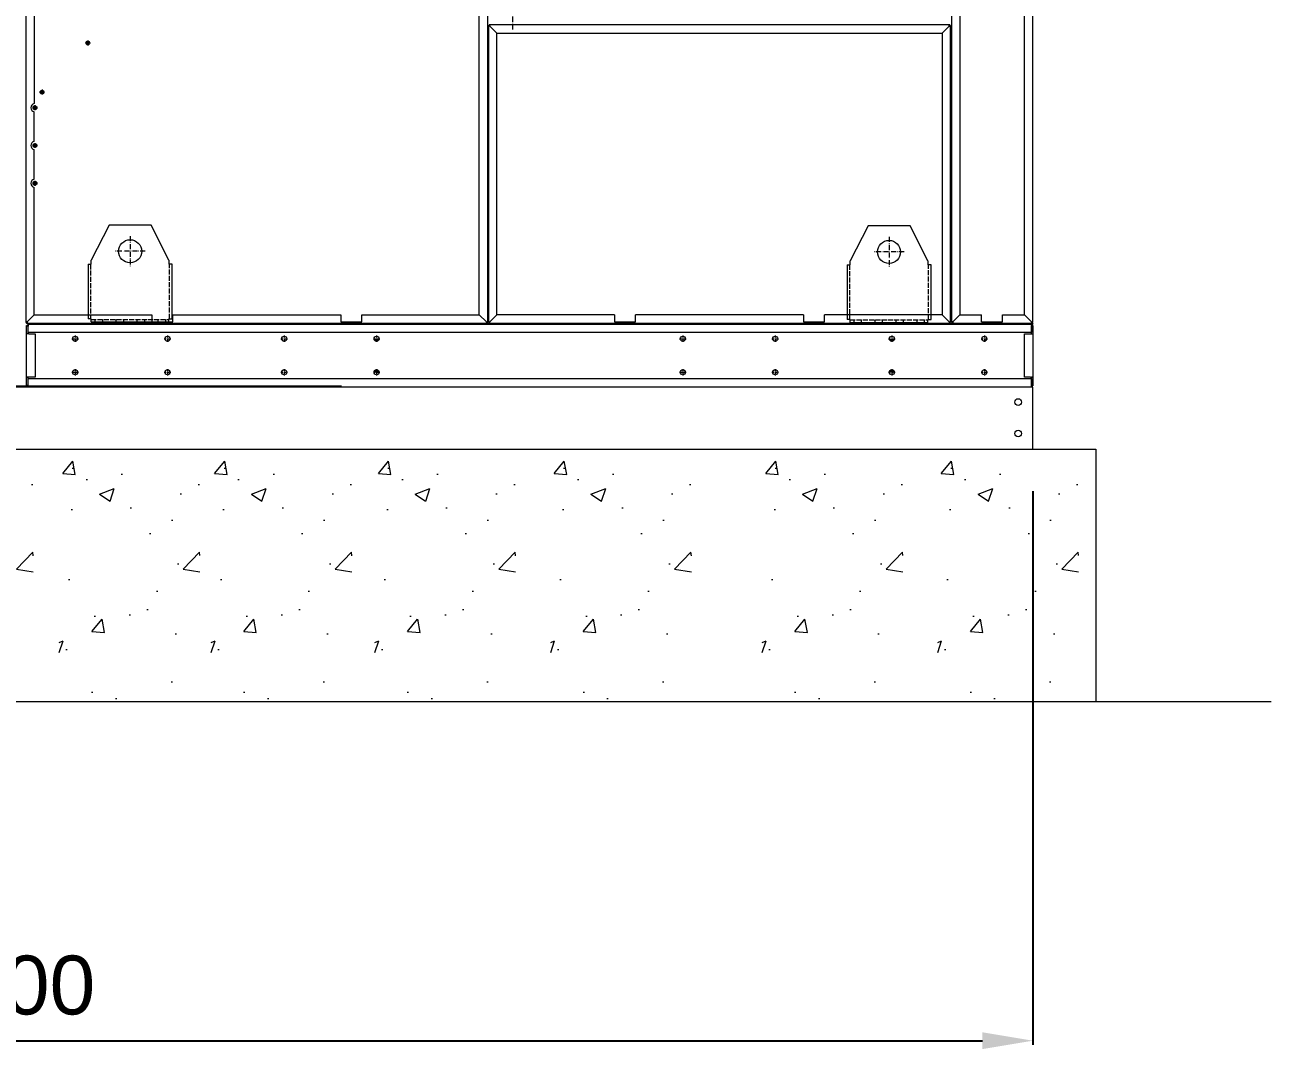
# Model space of a CAD drawing. Header units: millimetres. Extents: x 18793 to 48201, y 11745 to 32540.
# Drawn here: x 31886 to 34854, y 17752 to 20190 of the extents above; entities that cross this region are included whole.
import ezdxf

# ---------------------------------------------------------------- set-up
doc = ezdxf.new("R2010")
doc.units = ezdxf.units.MM
doc.linetypes.add('DASHDOT', pattern=[18.5, 12, -3, 0.5, -3])
doc.linetypes.add('DASHED', pattern=[15, 12, -3])
doc.layers.add('냉각탑_기초', color=23, linetype='Continuous')
doc.styles.get("Standard").update_dxf_attribs({"font": 'arial.ttf'})
doc.dimstyles.new('1.40', dxfattribs={"dimscale": 20, "dimtxt": 1.5, "dimasz": 1, "dimexe": 0.5, "dimexo": 0.5, "dimgap": 0.5, "dimtad": 1, "dimdec": 0, "dimzin": 0, "dimdsep": 46, "dimtxsty": 'Standard', "dimcen": 0, "dimclrd": 2, "dimclre": 2, "dimclrt": 3, "dimadec": 0, "dimazin": 0, "dimtfac": 1, "dimtdec": 0, "dimtmove": 0, "dimatfit": 0, "dimfxl": 1, "dimtolj": 1, "dimtzin": 0, "dimlwd": -1, "dimlwe": -1, "dimarcsym": 0})

# ---------------------------------------------------------------- blocks, each defined once
blk = doc.blocks.new('*D130')
at = {"color": 2, "transparency": 16777216}
for p, q in [((29386.5, 19079.5), (29386.5, 17761.7)), ((34286.5, 19079.5), (34286.5, 17761.7)), ((29506.5, 17771.7), (34166.5, 17771.7))]:
    blk.add_line(p, q, dxfattribs=at)
for points in [[(29506.5, 17791.7), (29506.5, 17751.7), (29386.5, 17771.7)], [(34166.5, 17791.7), (34166.5, 17751.7), (34286.5, 17771.7)]]:
    blk.add_solid(points, dxfattribs=at)
at = {"layer": 'Defpoints', "color": 0, "transparency": 16777216}
for p in [(29386.5, 19179.5), (34286.5, 19179.5), (34286.5, 17771.7)]:
    blk.add_point(p, dxfattribs=at)
at = {"color": 3, "lineweight": 5, "transparency": 16777216, "insert": (31836.5, 17903.2), "char_height": 140, "attachment_point": 5}
blk.add_mtext('\\A1;4900', dxfattribs=at)
blk = doc.blocks.new('457536')
at = {"color": 7, "lineweight": 5}
for p, q in [((114592.520962, 89152.297332), (114550.020962, 89069.297332)), ((114692.520962, 89152.297332), (114592.520962, 89152.297332)), ((114735.020962, 89069.297332), (114692.520962, 89152.297332)), ((114542.520962, 89059.297332), (114542.520962, 88929.797332)), ((114742.520962, 88929.797332), (114742.520962, 89059.297332)), ((114550.020962, 88922.297332), (114735.020962, 88922.297332))]:
    blk.add_line(p, q, dxfattribs=at)
at = {"color": 7, "linetype": 'DASHDOT', "lineweight": 5}
for p, q in [((114642.520962, 89126.047332), (114642.520962, 89054.547332)), ((114678.270962, 89090.297332), (114606.770962, 89090.297332))]:
    blk.add_line(p, q, dxfattribs=at)
at = {"color": 7, "lineweight": 5, "ltscale": 0.09375}
for p, q in [((114542.520962, 89059.297332), (114550.020962, 89059.297332)), ((114742.520962, 89059.297332), (114735.020962, 89059.297332)), ((114550.020962, 88929.797332), (114542.520962, 88929.797332)), ((114550.020962, 88922.297332), (114550.020962, 88929.797332)), ((114735.020962, 88929.797332), (114742.520962, 88929.797332)), ((114735.020962, 88922.297332), (114735.020962, 88929.797332))]:
    blk.add_line(p, q, dxfattribs=at)
at = {"color": 7, "linetype": 'DASHED', "lineweight": 5}
for p, q in [((114548.520962, 89059.297332), (114548.520962, 88929.797332)), ((114736.520962, 88929.797332), (114736.520962, 89059.297332)), ((114550.020962, 88928.297332), (114735.020962, 88928.297332))]:
    blk.add_line(p, q, dxfattribs=at)
at = {"color": 7, "lineweight": 5, "ltscale": 0.125}
for p, q in [((114550.020962, 89059.297332), (114550.020962, 89069.297332)), ((114735.020962, 89069.297332), (114735.020962, 89059.297332))]:
    blk.add_line(p, q, dxfattribs=at)
at = {"color": 7, "linetype": 'DASHED', "lineweight": 5, "ltscale": 0.075}
for p, q in [((114558.520962, 88928.297332), (114558.520962, 88922.297332)), ((114576.520962, 88928.297332), (114576.520962, 88922.297332)), ((114608.520962, 88928.297332), (114608.520962, 88922.297332)), ((114626.520962, 88928.297332), (114626.520962, 88922.297332)), ((114658.520962, 88928.297332), (114658.520962, 88922.297332)), ((114676.520962, 88928.297332), (114676.520962, 88922.297332)), ((114708.520962, 88928.297332), (114708.520962, 88922.297332)), ((114726.520962, 88928.297332), (114726.520962, 88922.297332))]:
    blk.add_line(p, q, dxfattribs=at)
at = {"color": 7, "lineweight": 5}
blk.add_circle((114642.520962, 89090.297332), 27.5, dxfattribs=at)
blk = doc.blocks.new('1')
at = {"color": 7, "lineweight": 20}
for p, q in [((31888.5, 22524.7), (31888.5, 19482.9)), ((32988.5, 19482.9), (32988.5, 22524.7)), ((34092.5, 22524.7), (34092.5, 19482.9)), ((34286.5, 19482.9), (34286.5, 22524.7)), ((32968.5, 19499.8), (32968.5, 22499.1)), ((31908.5, 22318.7), (31908.5, 20002.6)), ((34112.5, 22160.1), (34112.5, 19499.8)), ((34266.5, 19499.8), (34266.5, 21489.9)), ((32990.5, 20186.7), (32990.5, 19482.9)), ((34087.4, 20189.8), (32993.6, 20189.8)), ((33010.5, 20169.8), (32993.6, 20186.7)), ((32993.6, 20186.7), (33010.5, 20169.8)), ((34087.4, 20186.7), (34070.5, 20169.8)), ((34070.5, 20169.8), (34087.4, 20186.7)), ((34090.5, 19482.9), (34090.5, 20186.7)), ((33010.5, 19499.8), (33010.5, 20169.8)), ((33010.5, 20169.8), (34070.5, 20169.8)), ((34070.5, 20169.8), (34070.5, 19499.8)), ((31908.5, 19912.6), (31908.5, 19983)), ((31908.5, 19822.6), (31908.5, 19893)), ((31908.5, 19499.8), (31908.5, 19803)), ((31891.6, 19482.9), (31908.5, 19499.8)), ((31908.5, 19499.8), (31891.6, 19482.9)), ((31908.5, 19499.8), (32188.5, 19499.8)), ((32238.5, 19499.8), (32638.5, 19499.8)), ((32688.5, 19499.8), (32968.5, 19499.8)), ((32985.4, 19482.9), (32968.5, 19499.8)), ((32993.6, 19482.9), (33010.5, 19499.8)), ((33010.5, 19499.8), (32993.6, 19482.9)), ((33290.5, 19499.8), (33010.5, 19499.8)), ((33740.5, 19499.8), (33340.5, 19499.8)), ((34070.5, 19499.8), (33790.5, 19499.8)), ((34070.5, 19499.8), (34087.4, 19482.9)), ((34087.4, 19482.9), (34070.5, 19499.8)), ((34095.6, 19482.9), (34112.5, 19499.8)), ((34112.5, 19499.8), (34164.5, 19499.8)), ((34214.5, 19499.8), (34266.5, 19499.8)), ((34266.5, 19499.8), (34283.4, 19482.9)), ((34283.4, 19482.9), (34266.5, 19499.8)), ((31891.6, 19479.8), (32985.4, 19479.8)), ((31893.3, 19479.4), (34286.5, 19479.4)), ((31894, 19477.8), (34283, 19477.8)), ((32188.5, 19482.9), (32238.5, 19482.9)), ((32638.5, 19482.9), (32688.5, 19482.9)), ((32993.6, 19479.8), (34087.4, 19479.8)), ((33290.5, 19482.9), (33340.5, 19482.9)), ((33740.5, 19482.9), (33790.5, 19482.9)), ((34095.6, 19479.8), (34283.4, 19479.8)), ((34164.5, 19482.9), (34214.5, 19482.9)), ((31890.5, 19351), (31890.5, 19454.6)), ((34283, 19457.8), (31894, 19457.8)), ((31910.5, 19454.6), (31910.5, 19351)), ((34266.5, 19351), (34266.5, 19454.6)), ((34286.5, 19454.6), (34286.5, 19351)), ((31894, 19347.8), (34283, 19347.8)), ((34283, 19327.8), (31894, 19327.8))]:
    blk.add_line(p, q, dxfattribs=at)
at = {"color": 7, "linetype": 'DASHDOT', "lineweight": 20}
blk.add_line((33047.3, 20209.5), (33047.3, 20177), dxfattribs=at)
at = {"color": 7, "lineweight": 20, "ltscale": 0.0375}
for p, q in [((32990.5, 20188.2), (32990.5, 20186.7)), ((32993.6, 20189.8), (32992.1, 20189.8)), ((32992.1, 20186.7), (32992.1, 20188.2)), ((32992.1, 20188.2), (32993.6, 20188.2)), ((34088.9, 20189.8), (34087.4, 20189.8)), ((34087.4, 20188.2), (34088.9, 20188.2)), ((34088.9, 20188.2), (34088.9, 20186.7)), ((34090.5, 20186.7), (34090.5, 20188.2)), ((31888.5, 19482.9), (31888.5, 19481.4)), ((31890.1, 19481.4), (31890.1, 19482.9)), ((31891.6, 19482.9), (31890.1, 19482.9)), ((31891.6, 19481.4), (31890.1, 19481.4)), ((31890.1, 19479.8), (31891.6, 19479.8)), ((31890.5, 19481.4), (31890.5, 19482.9)), ((31891.6, 19482.9), (31891.6, 19481.4)), ((32985.4, 19482.9), (32986.9, 19482.9)), ((32986.9, 19481.4), (32985.4, 19481.4)), ((32985.4, 19479.8), (32986.9, 19479.8)), ((32986.9, 19482.9), (32986.9, 19481.4)), ((32988.5, 19481.4), (32988.5, 19482.9)), ((32990.5, 19482.9), (32990.5, 19481.4)), ((32992.1, 19481.4), (32992.1, 19482.9)), ((32993.6, 19481.4), (32992.1, 19481.4)), ((32992.1, 19479.8), (32993.6, 19479.8)), ((34088.9, 19481.4), (34087.4, 19481.4)), ((34087.4, 19479.8), (34088.9, 19479.8)), ((34088.9, 19482.9), (34088.9, 19481.4)), ((34090.5, 19481.4), (34090.5, 19482.9)), ((34092.5, 19482.9), (34092.5, 19481.4)), ((34094.1, 19481.4), (34094.1, 19482.9)), ((34095.6, 19482.9), (34094.1, 19482.9)), ((34095.6, 19481.4), (34094.1, 19481.4)), ((34094.1, 19479.8), (34095.6, 19479.8)), ((34095.6, 19482.9), (34095.6, 19481.4)), ((34283.4, 19482.9), (34284.9, 19482.9)), ((34284.9, 19481.4), (34283.4, 19481.4)), ((34283.4, 19479.8), (34284.9, 19479.8)), ((34284.9, 19482.9), (34284.9, 19481.4)), ((34286.5, 19481.4), (34286.5, 19482.9))]:
    blk.add_line(p, q, dxfattribs=at)
at = {"color": 7, "lineweight": 20, "ltscale": 0.04}
for p, q in [((32990.5, 20188.2), (32992.1, 20188.2)), ((32992.1, 20189.8), (32992.1, 20188.2)), ((32993.6, 20189.8), (32993.6, 20188.2)), ((34088.9, 20189.8), (34088.9, 20188.2)), ((34090.5, 20188.2), (34088.9, 20188.2)), ((31888.5, 19482.9), (31890.1, 19482.9)), ((31888.5, 19481.4), (31890.1, 19481.4)), ((31890.1, 19479.8), (31890.1, 19481.4)), ((31891.6, 19479.8), (31891.6, 19481.4)), ((32985.4, 19479.8), (32985.4, 19481.4)), ((32988.5, 19482.9), (32986.9, 19482.9)), ((32986.9, 19479.8), (32986.9, 19481.4)), ((32988.5, 19481.4), (32986.9, 19481.4)), ((32990.5, 19482.9), (32992.1, 19482.9)), ((32990.5, 19481.4), (32992.1, 19481.4)), ((32992.1, 19479.8), (32992.1, 19481.4)), ((32993.6, 19479.8), (32993.6, 19481.4)), ((34090.5, 19482.9), (34088.9, 19482.9)), ((34090.5, 19481.4), (34088.9, 19481.4)), ((34088.9, 19479.8), (34088.9, 19481.4)), ((34092.5, 19482.9), (34094.1, 19482.9)), ((34092.5, 19481.4), (34094.1, 19481.4)), ((34094.1, 19479.8), (34094.1, 19481.4)), ((34095.6, 19479.8), (34095.6, 19481.4)), ((34283.4, 19479.8), (34283.4, 19481.4)), ((34286.5, 19482.9), (34284.9, 19482.9)), ((34286.5, 19481.4), (34284.9, 19481.4)), ((34284.9, 19479.8), (34284.9, 19481.4)), ((34286.5, 19479.4), (34286.5, 19477.8))]:
    blk.add_line(p, q, dxfattribs=at)
at = {"color": 7, "lineweight": 20, "ltscale": 0.011313}
for p, q in [((32990.5, 20186.7), (32990.9, 20186.7)), ((34087.4, 20189.8), (34087.4, 20189.4)), ((34090.5, 20186.7), (34090, 20186.7)), ((34087.4, 19479.8), (34087.4, 19480.3))]:
    blk.add_line(p, q, dxfattribs=at)
at = {"color": 7, "lineweight": 20, "ltscale": 0.0775}
for p, q in [((32993.6, 20186.7), (32990.5, 20186.7)), ((34087.4, 20186.7), (34087.4, 20189.8)), ((34087.4, 20186.7), (34090.5, 20186.7)), ((32985.4, 19482.9), (32985.4, 19479.8)), ((34087.4, 19482.9), (34087.4, 19479.8)), ((34283.4, 19482.9), (34283.4, 19479.8))]:
    blk.add_line(p, q, dxfattribs=at)
at = {"color": 7, "linetype": 'DASHDOT', "lineweight": 20, "ltscale": 0.2925}
for p, q in [((32036.3, 20152.7), (32036.3, 20141)), ((31927.2, 20035.7), (31927.2, 20024)), ((31910.4, 19998.7), (31910.4, 19987)), ((31910.4, 19908.7), (31910.4, 19897)), ((31910.4, 19818.7), (31910.4, 19807))]:
    blk.add_line(p, q, dxfattribs=at)
at = {"color": 7, "linetype": 'DASHDOT', "lineweight": 20, "ltscale": 0.195}
for p, q in [((32036.3, 20150.7), (32036.3, 20142.9)), ((31927.2, 20033.7), (31927.2, 20025.9)), ((31910.5, 19906.7), (31910.5, 19898.9)), ((31910.5, 19816.7), (31910.5, 19808.9))]:
    blk.add_line(p, q, dxfattribs=at)
at = {"color": 7, "lineweight": 20, "ltscale": 0.1}
blk.add_line((32990.5, 20154.1), (32988.5, 20157.5), dxfattribs=at)
at = {"color": 7, "linetype": 'DASHDOT', "lineweight": 20, "ltscale": 0.292502}
for p, q in [((32030.4, 20146.8), (32042.1, 20146.8)), ((31904.5, 19992.8), (31916.2, 19992.8)), ((31904.5, 19902.8), (31916.2, 19902.8)), ((31904.5, 19812.8), (31916.2, 19812.8))]:
    blk.add_line(p, q, dxfattribs=at)
at = {"color": 7, "linetype": 'DASHDOT', "lineweight": 20, "ltscale": 0.195001}
for p, q in [((32032.4, 20146.8), (32040.2, 20146.8)), ((31923.3, 20029.8), (31931.1, 20029.8)), ((31910.4, 19996.7), (31910.4, 19988.9)), ((31906.6, 19902.8), (31914.4, 19902.8))]:
    blk.add_line(p, q, dxfattribs=at)
at = {"color": 7, "linetype": 'DASHDOT', "lineweight": 20, "ltscale": 0.292499}
blk.add_line((31921.3, 20029.8), (31933, 20029.8), dxfattribs=at)
at = {"color": 7, "linetype": 'DASHDOT', "lineweight": 20, "ltscale": 0.194998}
for p, q in [((31906.5, 19992.8), (31914.3, 19992.8)), ((31906.6, 19812.8), (31914.4, 19812.8))]:
    blk.add_line(p, q, dxfattribs=at)
at = {"color": 7, "lineweight": 20, "ltscale": 0.05}
for p, q in [((32990.5, 19784.4), (32988.5, 19784.4)), ((34092.5, 19784.4), (34090.5, 19784.4)), ((34090.5, 19784.4), (34092.5, 19784.4)), ((34092.5, 19764.4), (34090.5, 19764.4)), ((32988.5, 19674.4), (32990.5, 19674.4)), ((34090.5, 19674.4), (34092.5, 19674.4)), ((32988.5, 19654.4), (32990.5, 19654.4)), ((34090.5, 19654.4), (34092.5, 19654.4)), ((34090.5, 19499.4), (34092.5, 19499.4))]:
    blk.add_line(p, q, dxfattribs=at)
at = {"color": 7, "lineweight": 20, "ltscale": 0.049994}
for p, q in [((32990.5, 19764.4), (32988.5, 19764.4)), ((34092.5, 19634.4), (34090.5, 19634.4))]:
    blk.add_line(p, q, dxfattribs=at)
at = {"color": 7, "lineweight": 20, "ltscale": 0.4225}
for p, q in [((32188.5, 19499.8), (32188.5, 19482.9)), ((32238.5, 19482.9), (32238.5, 19499.8)), ((32638.5, 19499.8), (32638.5, 19482.9)), ((32688.5, 19482.9), (32688.5, 19499.8)), ((33290.5, 19499.8), (33290.5, 19482.9)), ((33340.5, 19482.9), (33340.5, 19499.8)), ((33740.5, 19499.8), (33740.5, 19482.9)), ((33790.5, 19482.9), (33790.5, 19499.8)), ((34164.5, 19482.9), (34164.5, 19499.8)), ((34214.5, 19482.9), (34214.5, 19499.8))]:
    blk.add_line(p, q, dxfattribs=at)
at = {"color": 7, "lineweight": 20, "ltscale": 0.0225}
for p, q in [((31890.5, 19473.7), (31890.5, 19474.6)), ((31890.5, 19473.7), (31890.5, 19474.6)), ((31893.7, 19473.7), (31893.7, 19474.6)), ((34283.3, 19473.7), (34283.3, 19474.6)), ((34286.5, 19473.7), (34286.5, 19474.6)), ((31890.5, 19331.9), (31890.5, 19331)), ((31890.5, 19331.9), (31890.5, 19331)), ((31893.7, 19331.9), (31893.7, 19331)), ((34283.3, 19331.9), (34283.3, 19331)), ((34286.5, 19331.9), (34286.5, 19331))]:
    blk.add_line(p, q, dxfattribs=at)
at = {"color": 7, "lineweight": 20, "ltscale": 0.08}
for p, q in [((31890.5, 19474.6), (31893.7, 19474.6)), ((31890.5, 19473.7), (31893.7, 19473.7)), ((34286.5, 19474.6), (34283.3, 19474.6)), ((34286.5, 19473.7), (34283.3, 19473.7)), ((31890.5, 19351), (31893.7, 19351)), ((34286.5, 19351), (34283.3, 19351)), ((31890.5, 19331.9), (31893.7, 19331.9)), ((31890.5, 19331), (31893.7, 19331)), ((34286.5, 19331.9), (34283.3, 19331.9)), ((34286.5, 19331), (34283.3, 19331))]:
    blk.add_line(p, q, dxfattribs=at)
at = {"color": 7, "lineweight": 20, "ltscale": 0.4775}
for p, q in [((31890.5, 19454.6), (31890.5, 19473.7)), ((31893.7, 19473.7), (31893.7, 19454.6)), ((34283.3, 19454.6), (34283.3, 19473.7)), ((34286.5, 19473.7), (34286.5, 19454.6)), ((31890.5, 19331.9), (31890.5, 19351)), ((31893.7, 19351), (31893.7, 19331.9)), ((34283.3, 19331.9), (34283.3, 19351)), ((34286.5, 19351), (34286.5, 19331.9))]:
    blk.add_line(p, q, dxfattribs=at)
at = {"color": 7, "lineweight": 20, "ltscale": 0.017501}
blk.add_line((31893.3, 19477.8), (31894, 19477.8), dxfattribs=at)
at = {"color": 7, "lineweight": 20, "ltscale": 0.0075}
for p, q in [((31894, 19474.6), (31893.7, 19474.6)), ((31894, 19331), (31893.7, 19331))]:
    blk.add_line(p, q, dxfattribs=at)
at = {"color": 7, "lineweight": 20, "ltscale": 0.13}
for p, q in [((31894, 19477.8), (31894, 19472.6)), ((34283, 19477.8), (34283, 19472.6)), ((31895.7, 19454.6), (31890.5, 19454.6)), ((34281.3, 19454.6), (34286.5, 19454.6)), ((31895.7, 19351), (31890.5, 19351)), ((34281.3, 19351), (34286.5, 19351)), ((31894, 19327.8), (31894, 19333)), ((34283, 19327.8), (34283, 19333))]:
    blk.add_line(p, q, dxfattribs=at)
at = {"color": 7, "lineweight": 20, "ltscale": 0.37}
for p, q in [((31894, 19457.8), (31894, 19472.6)), ((34283, 19472.6), (34283, 19457.8)), ((31895.7, 19454.6), (31910.5, 19454.6)), ((34266.5, 19454.6), (34281.3, 19454.6)), ((31894, 19333), (31894, 19347.8)), ((31910.5, 19351), (31895.7, 19351)), ((34281.3, 19351), (34266.5, 19351)), ((34283, 19347.8), (34283, 19333))]:
    blk.add_line(p, q, dxfattribs=at)
at = {"color": 7, "lineweight": 20, "ltscale": 0.010007}
for p, q in [((32487.5, 19479.4), (32487.5, 19479.8)), ((32740.5, 19479.4), (32740.5, 19479.8)), ((33934.5, 19479.4), (33934.5, 19479.8)), ((34187.5, 19479.4), (34187.5, 19479.8))]:
    blk.add_line(p, q, dxfattribs=at)
at = {"color": 7, "lineweight": 20, "ltscale": 0.087499}
blk.add_line((34283, 19477.8), (34286.5, 19477.8), dxfattribs=at)
at = {"color": 7, "lineweight": 20, "ltscale": 0.007482}
for p, q in [((34283, 19474.6), (34283.3, 19474.6)), ((34283, 19331), (34283.3, 19331))]:
    blk.add_line(p, q, dxfattribs=at)
at = {"color": 7, "lineweight": 20, "ltscale": 0.01003}
for p, q in [((31890.5, 19454.6), (31890.9, 19454.6)), ((34286.5, 19454.6), (34286.1, 19454.6))]:
    blk.add_line(p, q, dxfattribs=at)
at = {"color": 7, "linetype": 'DASHDOT', "lineweight": 20, "ltscale": 0.389999}
for p, q in [((31998.2, 19442.8), (32013.8, 19442.8)), ((32218.2, 19442.8), (32233.8, 19442.8)), ((32496.2, 19442.8), (32511.8, 19442.8)), ((31998.2, 19362.8), (32013.8, 19362.8)), ((32218.2, 19362.8), (32233.8, 19362.8)), ((32496.2, 19362.8), (32511.8, 19362.8))]:
    blk.add_line(p, q, dxfattribs=at)
at = {"color": 7, "linetype": 'DASHDOT', "lineweight": 20, "ltscale": 0.39}
for p, q in [((32006, 19450.6), (32006, 19435)), ((32226, 19450.6), (32226, 19435)), ((32504, 19450.6), (32504, 19435)), ((32724, 19450.6), (32724, 19435)), ((33453, 19450.6), (33453, 19435)), ((33673, 19450.6), (33673, 19435)), ((33951, 19450.6), (33951, 19435)), ((34171, 19450.6), (34171, 19435)), ((32006, 19370.6), (32006, 19355)), ((32226, 19370.6), (32226, 19355)), ((32504, 19370.6), (32504, 19355)), ((32724, 19370.6), (32724, 19355)), ((33453, 19370.6), (33453, 19355)), ((33673, 19370.6), (33673, 19355)), ((33951, 19370.6), (33951, 19355)), ((34171, 19370.6), (34171, 19355))]:
    blk.add_line(p, q, dxfattribs=at)
at = {"color": 7, "linetype": 'DASHDOT', "lineweight": 20, "ltscale": 0.389996}
for p, q in [((32716.2, 19442.8), (32731.8, 19442.8)), ((33445.2, 19442.8), (33460.8, 19442.8)), ((33665.2, 19442.8), (33680.8, 19442.8)), ((33943.2, 19442.8), (33958.8, 19442.8)), ((34163.2, 19442.8), (34178.8, 19442.8)), ((32716.2, 19362.8), (32731.8, 19362.8)), ((33445.2, 19362.8), (33460.8, 19362.8)), ((33665.2, 19362.8), (33680.8, 19362.8)), ((33943.2, 19362.8), (33958.8, 19362.8)), ((34163.2, 19362.8), (34178.8, 19362.8))]:
    blk.add_line(p, q, dxfattribs=at)
at = {"color": 7, "lineweight": 20, "ltscale": 0.272691}
for p, q in [((32729.4, 19440.3), (32718.5, 19440.3)), ((33956.4, 19440.3), (33945.5, 19440.3))]:
    blk.add_line(p, q, dxfattribs=at)
at = {"color": 7, "lineweight": 20, "ltscale": 0.272744}
for p, q in [((32718.5, 19365.3), (32729.4, 19365.3)), ((33945.5, 19365.3), (33956.4, 19365.3))]:
    blk.add_line(p, q, dxfattribs=at)
at = {"color": 0, "lineweight": 20}
for p, q in [((34286.5, 19327.8), (29386.5, 19327.8)), ((34286.5, 19179.5), (34286.5, 19327.8))]:
    blk.add_line(p, q, dxfattribs=at)
at = {"color": 7, "lineweight": 20, "ltscale": 0.280701}
blk.add_line((32640.5, 19329.5), (29432.5, 19329.5), dxfattribs=at)
at = {"lineweight": 5}
blk.add_line((29386.5, 19179.5), (34286.5, 19179.5), dxfattribs=at)
at = {"color": 7, "lineweight": 20}
for centre, radius in [((32036.3, 20146.8), 4.5), ((32036.3, 20146.8), 3), ((31927.2, 20029.8), 4.5), ((31927.2, 20029.8), 3), ((31910.4, 19992.8), 4.5), ((31910.4, 19992.8), 3), ((31910.4, 19902.8), 4.5), ((31910.5, 19902.8), 3), ((31910.4, 19812.8), 4.5), ((31910.5, 19812.8), 3), ((32006, 19442.8), 6), ((32226, 19442.8), 6), ((32504, 19442.8), 6), ((32724, 19442.8), 6), ((33453, 19442.8), 6), ((33673, 19442.8), 6), ((33951, 19442.8), 6), ((34171, 19442.8), 6), ((32006, 19362.8), 6), ((32226, 19362.8), 6), ((32504, 19362.8), 6), ((32724, 19362.8), 6), ((33453, 19362.8), 6), ((33673, 19362.8), 6), ((33951, 19362.8), 6), ((34171, 19362.8), 6)]:
    blk.add_circle(centre, radius, dxfattribs=at)
at = {"lineweight": 20}
for centre in [(34251.5, 19292), (34251.5, 19217)]:
    blk.add_circle(centre, 8, dxfattribs=at)
at = {"color": 7, "lineweight": 20}
for centre, radius, start, end in [((31910.4, 19992.8), 10, 100.9528, 259.0472), ((31910.4, 19902.8), 10, 100.9528, 259.0472), ((31910.4, 19812.8), 10, 100.9528, 259.0472), ((31893.3, 19480.6), 2.8, 196.6008, 270), ((31893.3, 19480.6), 1.2, 221.8083, 270), ((34281.3, 19472.6), 5.2, 22.62, 70.9179), ((32471.7, 19333), 5.2, 269.7376, 270), ((32536.3, 19333), 5.2, 270, 270.2624), ((32756.3, 19333), 5.2, 270, 270.2624), ((33918.7, 19333), 5.2, 269.7376, 270), ((33983.3, 19333), 5.2, 270, 270.2624), ((34138.7, 19333), 5.2, 269.7376, 270), ((34203.3, 19333), 5.2, 270, 270.2624)]:
    blk.add_arc(centre, radius, start, end, dxfattribs=at)
at = {"color": 0, "lineweight": 20}
for p in [(-82505.5, -69439.4), (-80698.5, -69440.9)]:
    blk.add_blockref('457536', p, dxfattribs=at)

msp = doc.modelspace()

# ---------------------------------------------------------------- hatches: boundary and pattern name
at = {"layer": '냉각탑_기초', "lineweight": 20, "ltscale": 30}
h = msp.add_hatch(dxfattribs=at)
h.set_pattern_fill('AR-CONC', color=256, scale=50, style=0)
h.set_pattern_definition([(50, (16977.73, 2638.13), (358.63, -31.376), [37.5, -412.5]), (355, (16977.73, 2638.13), (-69.3757, 376.096), [30, -330]), (100.4514, (17007.6, 2635.52), (289.2547, 344.72), [31.87, -350.571]), (46.1842, (16977.73, 2738.13), (533.6205, -82.7595), [56.25, -618.75]), (96.6356, (17022.2, 2731.24), (467.331, 487.059), [47.805, -525.856]), (351.1842, (16977.73, 2738.13), (467.331, 487.059), [45, -495]), (21, (17027.73, 2713.13), (298.4535, -201.3094), [37.5, -412.5]), (326, (17027.73, 2713.13), (121.6577, 362.575), [30, -330]), (71.4514, (17052.6, 2696.36), (420.1113, 161.265), [31.87, -350.571]), (37.5, (16977.73, 2638.13), (6.0799, 166.4469), [0, -326, 0, -335, 0, -331.25]), (7.5, (16977.73, 2638.13), (131.5348, 197.2059), [0, -191, 0, -318.5, 0, -126.25]), (327.5, (16866.23, 2638.13), (266.9112, -11.2774), [0, -125, 0, -390, 0, -517.5]), (317.5, (16816.23, 2638.13), (291.593, 50.0525), [0, -162.5, 0, -259, 0, -367.5])])
h.paths.add_polyline_path([(31906.3, 19179.5), (31571.3, 19179.5), (31571.3, 18579.5), (31906.3, 18579.5)])
h = msp.add_hatch(dxfattribs=at)
h.set_pattern_fill('AR-CONC', color=256, scale=50, style=0)
h.set_pattern_definition([(50, (17374.82, 2638.13), (358.63, -31.376), [37.5, -412.5]), (355, (17374.82, 2638.13), (-69.3757, 376.096), [30, -330]), (100.4514, (17404.7, 2635.52), (289.2547, 344.72), [31.87, -350.571]), (46.1842, (17374.8, 2738.13), (533.6205, -82.7595), [56.25, -618.75]), (96.6356, (17419.3, 2731.24), (467.331, 487.059), [47.805, -525.856]), (351.1842, (17374.8, 2738.13), (467.331, 487.059), [45, -495]), (21, (17424.82, 2713.13), (298.4535, -201.3094), [37.5, -412.5]), (326, (17424.82, 2713.13), (121.6577, 362.575), [30, -330]), (71.4514, (17449.7, 2696.36), (420.1113, 161.265), [31.87, -350.571]), (37.5, (17374.82, 2638.13), (6.0799, 166.4469), [0, -326, 0, -335, 0, -331.25]), (7.5, (17374.82, 2638.13), (131.5348, 197.2059), [0, -191, 0, -318.5, 0, -126.25]), (327.5, (17263.32, 2638.13), (266.9112, -11.2774), [0, -125, 0, -390, 0, -517.5]), (317.5, (17213.32, 2638.13), (291.593, 50.0525), [0, -162.5, 0, -259, 0, -367.5])])
h.paths.add_polyline_path([(32303.3, 19179.5), (31968.3, 19179.5), (31968.3, 18579.5), (32303.3, 18579.5)])
h = msp.add_hatch(dxfattribs=at)
h.set_pattern_fill('AR-CONC', color=256, scale=50, style=0)
h.set_pattern_definition([(50, (17736.45, 2638.13), (358.63, -31.376), [37.5, -412.5]), (355, (17736.45, 2638.13), (-69.3757, 376.096), [30, -330]), (100.4514, (17766.34, 2635.52), (289.2547, 344.72), [31.87, -350.571]), (46.1842, (17736.45, 2738.13), (533.6205, -82.7595), [56.25, -618.75]), (96.6356, (17780.9, 2731.24), (467.331, 487.059), [47.805, -525.856]), (351.1842, (17736.45, 2738.13), (467.331, 487.059), [45, -495]), (21, (17786.45, 2713.13), (298.4535, -201.3094), [37.5, -412.5]), (326, (17786.45, 2713.13), (121.6577, 362.575), [30, -330]), (71.4514, (17811.32, 2696.36), (420.1113, 161.265), [31.87, -350.571]), (37.5, (17736.45, 2638.13), (6.0799, 166.4469), [0, -326, 0, -335, 0, -331.25]), (7.5, (17736.45, 2638.13), (131.5348, 197.2059), [0, -191, 0, -318.5, 0, -126.25]), (327.5, (17624.95, 2638.13), (266.9112, -11.2774), [0, -125, 0, -390, 0, -517.5]), (317.5, (17574.95, 2638.13), (291.593, 50.0525), [0, -162.5, 0, -259, 0, -367.5])])
h.paths.add_polyline_path([(32665, 19179.5), (32330, 19179.5), (32330, 18579.5), (32665, 18579.5)])
h = msp.add_hatch(dxfattribs=at)
h.set_pattern_fill('AR-CONC', color=256, scale=50, style=0)
h.set_pattern_definition([(50, (18126.45, 2638.13), (358.63, -31.376), [37.5, -412.5]), (355, (18126.45, 2638.13), (-69.3757, 376.096), [30, -330]), (100.4514, (18156.34, 2635.52), (289.2547, 344.72), [31.87, -350.571]), (46.1842, (18126.45, 2738.13), (533.6205, -82.7595), [56.25, -618.75]), (96.6356, (18170.9, 2731.24), (467.331, 487.059), [47.805, -525.856]), (351.1842, (18126.45, 2738.13), (467.331, 487.059), [45, -495]), (21, (18176.45, 2713.13), (298.4535, -201.3094), [37.5, -412.5]), (326, (18176.45, 2713.13), (121.6577, 362.575), [30, -330]), (71.4514, (18201.32, 2696.36), (420.1113, 161.265), [31.87, -350.571]), (37.5, (18126.45, 2638.13), (6.0799, 166.4469), [0, -326, 0, -335, 0, -331.25]), (7.5, (18126.45, 2638.13), (131.5348, 197.2059), [0, -191, 0, -318.5, 0, -126.25]), (327.5, (18014.95, 2638.13), (266.9112, -11.2774), [0, -125, 0, -390, 0, -517.5]), (317.5, (17964.95, 2638.13), (291.593, 50.0525), [0, -162.5, 0, -259, 0, -367.5])])
h.paths.add_polyline_path([(33055, 19179.5), (32720, 19179.5), (32720, 18579.5), (33055, 18579.5)])
h = msp.add_hatch(dxfattribs=at)
h.set_pattern_fill('AR-CONC', color=256, scale=50, style=0)
h.set_pattern_definition([(50, (18544.96, 2638.13), (358.63, -31.376), [37.5, -412.5]), (355, (18544.96, 2638.13), (-69.3757, 376.096), [30, -330]), (100.4514, (18574.84, 2635.52), (289.2547, 344.72), [31.87, -350.571]), (46.1842, (18544.96, 2738.13), (533.6205, -82.7595), [56.25, -618.75]), (96.6356, (18589.4, 2731.24), (467.331, 487.059), [47.805, -525.856]), (351.1842, (18544.96, 2738.13), (467.331, 487.059), [45, -495]), (21, (18594.96, 2713.13), (298.4535, -201.3094), [37.5, -412.5]), (326, (18594.96, 2713.13), (121.6577, 362.575), [30, -330]), (71.4514, (18619.83, 2696.36), (420.1113, 161.265), [31.87, -350.571]), (37.5, (18544.96, 2638.13), (6.0799, 166.4469), [0, -326, 0, -335, 0, -331.25]), (7.5, (18544.96, 2638.13), (131.5348, 197.2059), [0, -191, 0, -318.5, 0, -126.25]), (327.5, (18433.46, 2638.13), (266.9112, -11.2774), [0, -125, 0, -390, 0, -517.5]), (317.5, (18383.46, 2638.13), (291.593, 50.0525), [0, -162.5, 0, -259, 0, -367.5])])
h.paths.add_polyline_path([(33473.5, 19179.5), (33138.5, 19179.5), (33138.5, 18579.5), (33473.5, 18579.5)])
h = msp.add_hatch(dxfattribs=at)
h.set_pattern_fill('AR-CONC', color=256, scale=50, style=0)
h.set_pattern_definition([(50, (19048.7, 2638.13), (358.63, -31.376), [37.5, -412.5]), (355, (19048.7, 2638.13), (-69.3757, 376.096), [30, -330]), (100.4514, (19078.6, 2635.52), (289.2547, 344.72), [31.87, -350.571]), (46.1842, (19048.7, 2738.13), (533.6205, -82.7595), [56.25, -618.75]), (96.6356, (19093.2, 2731.24), (467.331, 487.059), [47.805, -525.856]), (351.1842, (19048.7, 2738.13), (467.331, 487.059), [45, -495]), (21, (19098.7, 2713.13), (298.4535, -201.3094), [37.5, -412.5]), (326, (19098.7, 2713.13), (121.6577, 362.575), [30, -330]), (71.4514, (19123.58, 2696.36), (420.1113, 161.265), [31.87, -350.571]), (37.5, (19048.71, 2638.13), (6.0799, 166.4469), [0, -326, 0, -335, 0, -331.25]), (7.5, (19048.71, 2638.13), (131.5348, 197.2059), [0, -191, 0, -318.5, 0, -126.25]), (327.5, (18937.21, 2638.13), (266.9112, -11.2774), [0, -125, 0, -390, 0, -517.5]), (317.5, (18887.2, 2638.13), (291.593, 50.0525), [0, -162.5, 0, -259, 0, -367.5])])
h.paths.add_polyline_path([(33977.2, 19179.5), (33642.2, 19179.5), (33642.2, 18579.5), (33977.2, 18579.5)])
h = msp.add_hatch(dxfattribs=at)
h.set_pattern_fill('AR-CONC', color=256, scale=50, style=0)
h.set_pattern_definition([(50, (19466.62, 2638.13), (358.63, -31.376), [37.5, -412.5]), (355, (19466.62, 2638.13), (-69.3757, 376.096), [30, -330]), (100.4514, (19496.5, 2635.52), (289.2547, 344.72), [31.87, -350.571]), (46.1842, (19466.62, 2738.13), (533.6205, -82.7595), [56.25, -618.75]), (96.6356, (19511.1, 2731.24), (467.331, 487.059), [47.805, -525.856]), (351.1842, (19466.6, 2738.13), (467.331, 487.059), [45, -495]), (21, (19516.62, 2713.13), (298.4535, -201.3094), [37.5, -412.5]), (326, (19516.62, 2713.13), (121.6577, 362.575), [30, -330]), (71.4514, (19541.5, 2696.36), (420.1113, 161.265), [31.87, -350.571]), (37.5, (19466.62, 2638.13), (6.0799, 166.4469), [0, -326, 0, -335, 0, -331.25]), (7.5, (19466.62, 2638.13), (131.5348, 197.2059), [0, -191, 0, -318.5, 0, -126.25]), (327.5, (19355.12, 2638.13), (266.9112, -11.2774), [0, -125, 0, -390, 0, -517.5]), (317.5, (19305.12, 2638.13), (291.593, 50.0525), [0, -162.5, 0, -259, 0, -367.5])])
h.paths.add_polyline_path([(34395.1, 19179.5), (34060.1, 19179.5), (34060.1, 18579.5), (34395.1, 18579.5)])

# ---------------------------------------------------------------- linework, layer by layer
msp.add_line((28779.4, 18579.5), (34853.8, 18579.5), dxfattribs=at)
msp.add_lwpolyline([(29236.5, 18579.5), (29236.5, 19179.5), (34436.5, 19179.5), (34436.5, 18579.5)], dxfattribs=at)

# ---------------------------------------------------------------- block references
msp.add_blockref('1', (0, 0))

# ---------------------------------------------------------------- dimensions: what is measured, and where the dimension line sits
at = {"lineweight": 5}
dim = msp.add_linear_dim(base=(34286.5, 17771.7), p1=(29386.5, 19179.5), p2=(34286.5, 19179.5), dimstyle='1.40', override={"dimtxt": 7, "dimasz": 6, "dimexo": 5, "dimgap": 3}, dxfattribs=at)
dim.commit()
dim.dimension.update_dxf_attribs({"geometry": '*D130', "text_midpoint": (31836.5, 17903.2)})

doc.saveas('drawing.dxf')
